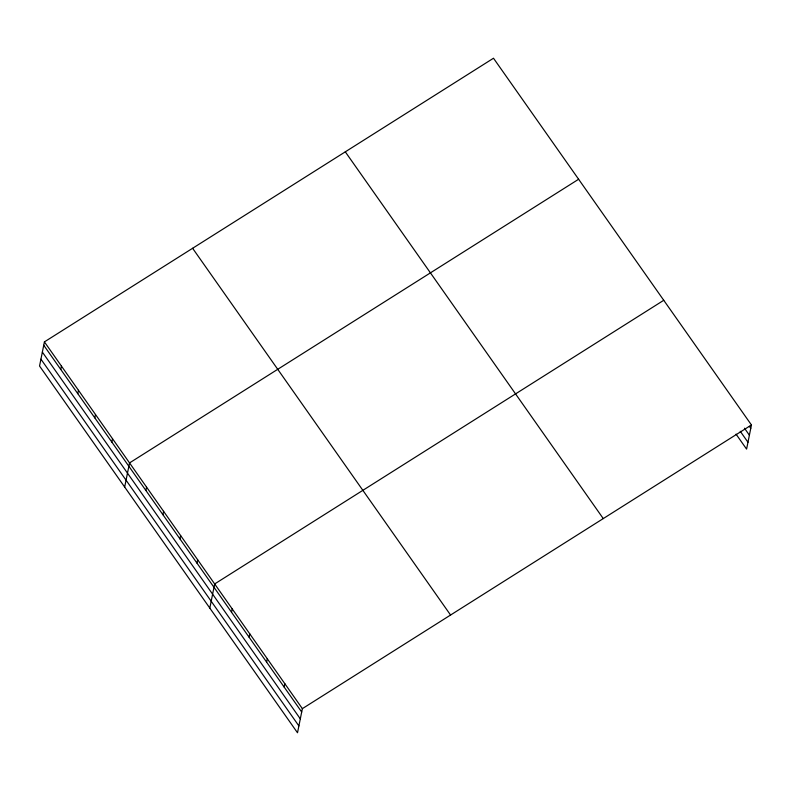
<?xml version="1.0" encoding="UTF-8"?>
<svg xmlns="http://www.w3.org/2000/svg" width="791" height="791" viewBox="0 0 791 791"><rect width="100%" height="100%" fill="white"/><g stroke="black" fill="none" stroke-linecap="round" stroke-linejoin="round"><path stroke-width="1.19" d="M44.415 341.89L39.55 366.025L297.505 732.773L302.37 708.647L751.45 424.975L493.495 58.227L44.415 341.89L302.37 708.647M60.769 369.456L61.441 366.095M77.785 393.661L78.467 390.299M94.811 417.866L95.493 414.504M111.838 442.07L112.52 438.708M124.671 487.048L129.546 462.913L578.617 179.25M145.89 490.479L146.562 487.127M162.916 514.684L163.589 511.332M179.943 538.889L180.615 535.537M196.969 563.103L197.641 559.741M209.803 608.081L214.668 583.946L663.748 300.283M231.536 612.244L232.208 608.882M249.076 637.18L249.748 633.828M266.616 662.126L267.289 658.765M284.157 687.063L284.829 683.701M751.45 424.975L746.585 449.11L736.055 434.15M749.374 426.339L750.778 428.336M744.479 428.208L749.393 435.188M740.247 431.283L747.97 442.258M345.301 151.832L603.256 518.589M192.609 248.275L450.563 615.032M43.742 345.252L301.697 711.999M42.358 352.104L300.313 718.861M40.934 359.163L298.889 725.92"/></g></svg>
